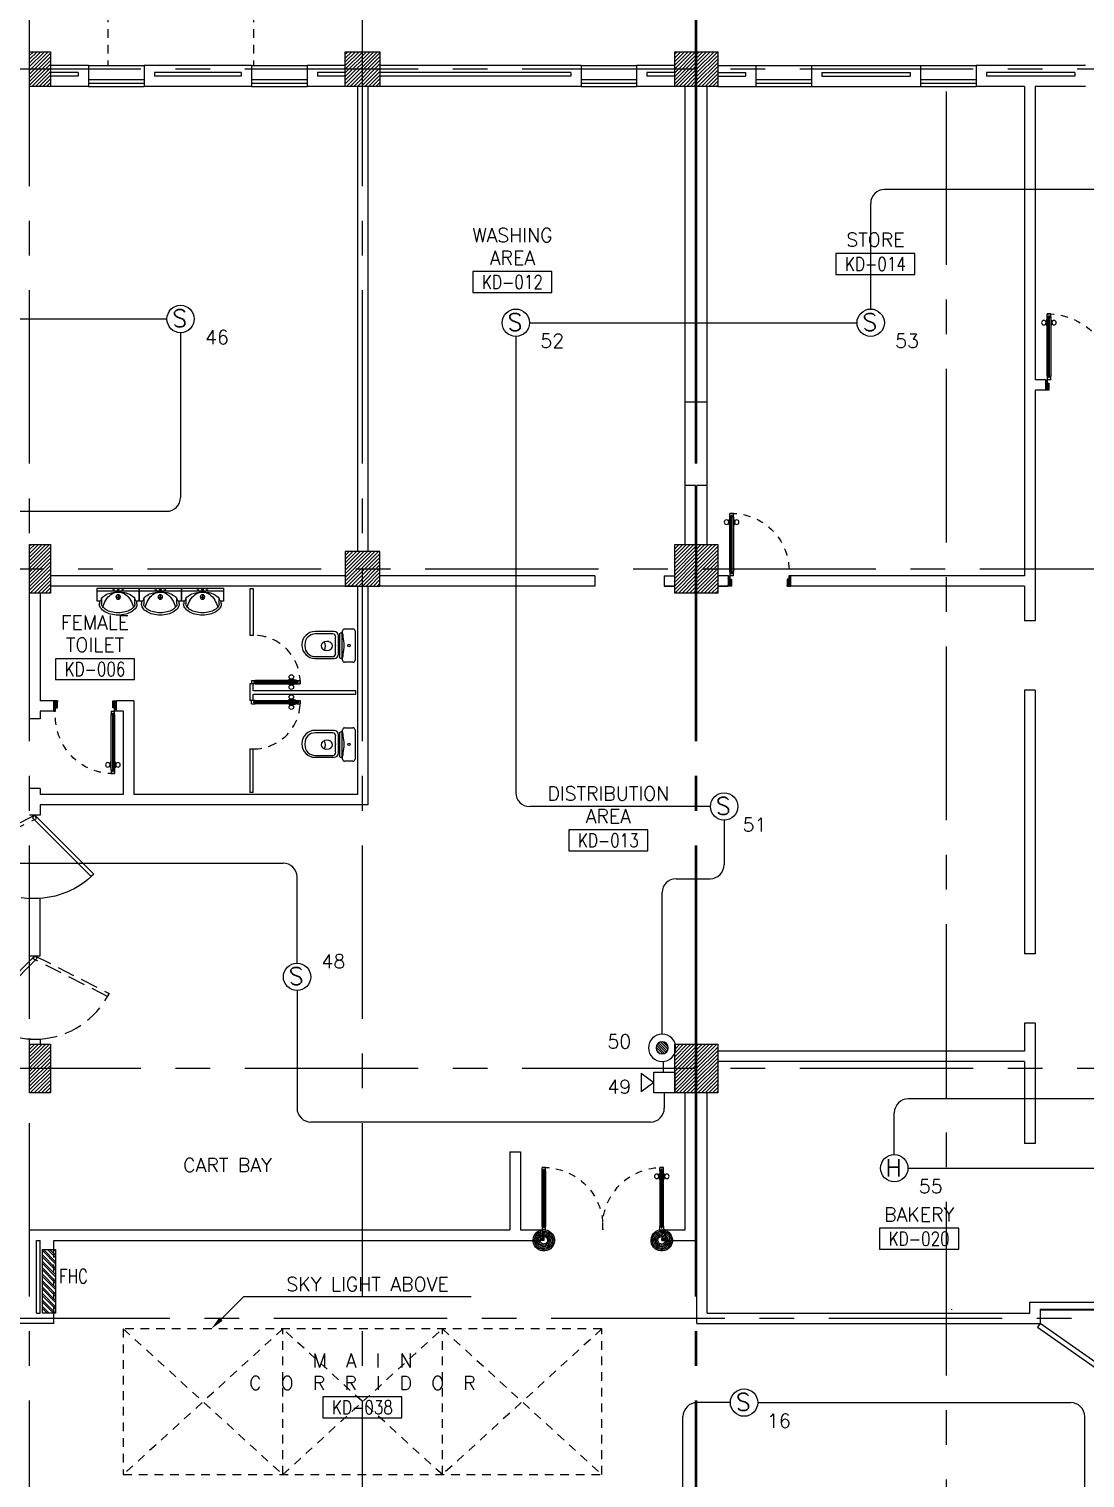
# Model space of a CAD drawing. Extents: x 0 to 93.3, y -13.5 to 76.8.
# Drawn here: x 38.99 to 54.21, y 43.92 to 64.8 of the extents above; entities that cross this region are included whole.
import ezdxf
from ezdxf.enums import TextEntityAlignment as Align

# ---------------------------------------------------------------- set-up
doc = ezdxf.new("R2010")
doc.units = 0
doc.header["$MEASUREMENT"] = 0
doc.header["$PDMODE"] = 3
doc.header["$PDSIZE"] = 0.1
for name, pattern in [('CENTERX2', [4, 2.5, -0.5, 0.5, -0.5]), ('HIDDEN', [0.375, 0.25, -0.125]), ('HIDDEN2', [0.1875, 0.125, -0.0625])]:
    doc.linetypes.add(name, pattern=pattern)
doc.layers.get('0').update_dxf_attribs({"color": 11, "linetype": 'CONTINUOUS'})
doc.layers.get('DEFPOINTS').update_dxf_attribs({"color": 11, "linetype": 'CONTINUOUS'})
for name, color, linetype in [('AX-DIM', 11, 'CONTINUOUS'), ('AXES', 11, 'CENTERX2'), ('COL', 11, 'CONTINUOUS'), ('DOOR', 11, 'CONTINUOUS'), ('DOOR-DIM', 11, 'CONTINUOUS'), ('E-FIRE', 4, 'CONTINUOUS'), ('E-WIRE', 4, 'CONTINUOUS'), ('FHC', 11, 'CONTINUOUS'), ('HAT', 11, 'CONTINUOUS'), ('HIDDEN', 11, 'HIDDEN2'), ('INSUL', 11, 'CONTINUOUS'), ('PART', 11, 'CONTINUOUS'), ('RM-BOX', 11, 'CONTINUOUS'), ('RM-IND', 11, 'CONTINUOUS'), ('RM-NAME', 11, 'CONTINUOUS'), ('RM-NO', 11, 'CONTINUOUS'), ('SUNI-FUR', 11, 'CONTINUOUS'), ('WALL', 11, 'CONTINUOUS'), ('WIN', 11, 'CONTINUOUS')]:
    doc.layers.add(name, color=color, linetype=linetype)
doc.styles.add('ROMANS', font='ROMANS.shx', dxfattribs={"width": 0.6})
doc.dimstyles.new('STANDARD in', dxfattribs={"dimtxt": 0.2, "dimasz": 0.1, "dimexe": 0.07, "dimexo": 0.05, "dimgap": 0.1, "dimtad": 1, "dimdec": 0, "dimlfac": 1000, "dimzin": 0, "dimdsep": 46, "dimtxsty": 'ROMANS', "dimblk": 'ARCHTICK', "dimcen": 0.05, "dimdle": 0.05, "dimclrd": 7, "dimclre": 7, "dimclrt": 2, "dimadec": 0, "dimazin": 0, "dimtfac": 1, "dimtdec": 0, "dimtmove": 2, "dimatfit": 3, "dimldrblk": 'ARCHTICK', "dimfxl": 0, "dimtolj": 1, "dimtzin": 0, "dimarcsym": 0})

# ---------------------------------------------------------------- blocks, each defined once
blk = doc.blocks.new('RM1')
at = {"layer": 'RM-BOX'}
blk.add_lwpolyline([(570, -200), (-570, -200), (-570, -500), (570, -500)], close=True, dxfattribs=at)
at = {"layer": 'RM-NAME', "style": 'ROMANS'}
for tag, p in [('ROOMNAME1', (0, 324)), ('ROOMNAME2', (0, 0))]:
    blk.add_attdef(tag, text='', height=200, dxfattribs=at).set_placement(p, align=Align.MIDDLE)
at = {"layer": 'RM-NO', "style": 'ROMANS', "width": 0.8}
blk.add_attdef('ROOMNO', text='', height=200, dxfattribs=at).set_placement((0, -350), align=Align.MIDDLE)
blk = doc.blocks.new('A$C272A55A0')
at = {"layer": 'DOOR', "color": 0, "linetype": 'ByBlock'}
for p, q in [((0, 900), (0, 1050)), ((50, 1050), (0, 1050)), ((50, 950), (50, 1050)), ((1750, 950), (1750, 1050)), ((1750, 1050), (1800, 1050)), ((1800, 1050), (1800, 900)), ((0, 900), (25, 900)), ((25, 950), (50, 950)), ((25, 900), (25, 950)), ((75, 900), (25, 900)), ((25, 850), (25, 900)), ((42, 850), (25, 850)), ((58, 870), (42, 870)), ((42, 870), (42, 850)), ((58, 850), (58, 870)), ((75, 850), (58, 850)), ((75, 900), (75, 850)), ((1725, 900), (1775, 900)), ((1725, 900), (1725, 850)), ((1725, 850), (1742, 850)), ((1742, 870), (1758, 870)), ((1742, 850), (1742, 870)), ((1775, 950), (1750, 950)), ((1758, 870), (1758, 850)), ((1758, 850), (1775, 850)), ((1775, 900), (1775, 950)), ((1800, 900), (1775, 900)), ((1775, 850), (1775, 900)), ((25, 50), (42, 50)), ((25, 50), (25, 0)), ((25, 0), (75, 0)), ((75, 0), (25, 0)), ((42, 50), (42, 30)), ((42, 30), (58, 30)), ((58, 50), (75, 50)), ((58, 50), (58, 30)), ((75, 50), (75, 0)), ((1718, 160), (1709, 160)), ((1709, 95), (1709, 160)), ((1718, 95), (1709, 95)), ((1725, 173), (1718, 173)), ((1718, 173), (1718, 83)), ((1718, 95), (1718, 160)), ((1725, 83), (1718, 83)), ((1742, 50), (1725, 50)), ((1725, 50), (1725, 0)), ((1775, 0), (1725, 0)), ((1725, 0), (1775, 0)), ((1742, 50), (1742, 30)), ((1758, 30), (1742, 30)), ((1775, 50), (1758, 50)), ((1758, 50), (1758, 30)), ((1775, 173), (1782, 173)), ((1775, 83), (1782, 83)), ((1775, 50), (1775, 0)), ((1782, 173), (1782, 83)), ((1782, 160), (1791, 160)), ((1782, 95), (1782, 160)), ((1782, 95), (1791, 95)), ((1791, 95), (1791, 160))]:
    blk.add_line(p, q, dxfattribs=at)
at = {"layer": 'DOOR', "color": 9, "linetype": 'ByBlock'}
for p, q in [((50, 1050), (0, 1010)), ((50, 1050), (0, 937)), ((50, 1050), (37, 950)), ((1750, 1050), (1800, 1010)), ((1750, 1050), (1800, 937)), ((1750, 1050), (1763, 950))]:
    blk.add_line(p, q, dxfattribs=at)
at = {"layer": 'DOOR', "linetype": 'ByBlock'}
for p, q in [((25, 850), (25, 50)), ((42, 850), (42, 50)), ((58, 850), (58, 50)), ((75, 50), (75, 850)), ((1725, 50), (1725, 850)), ((1742, 850), (1742, 50)), ((1758, 850), (1758, 50)), ((1775, 850), (1775, 50))]:
    blk.add_line(p, q, dxfattribs=at)
at = {"layer": 'DOOR', "color": 0, "linetype": 'ByBlock'}
for centre in [(1676, 128), (1824, 128)]:
    blk.add_circle(centre, 32.4, dxfattribs=at)
at = {"layer": 'DOOR', "color": 9, "linetype": 'ByBlock'}
for centre, radius, start, end in [((50, 1050), 34.4, 180, 270), ((50, 1050), 14.4, 180, 270), ((1750, 1050), 14.4, 270, 0), ((1750, 1050), 34.4, 270, 0), ((50, 1050), 54.4, 203.2074, 270), ((50, 1050), 74.4, 227.7764, 270), ((50, 1050), 94.4, 238.0182, 270), ((50, 1050), 114, 244.0838, 257.3774), ((50, 1050), 134, 248.1598, 259.28), ((50, 1050), 154, 251.1053, 256.2858), ((1750, 1050), 54.4, 270, 336.7926), ((1750, 1050), 74.4, 270, 312.2236), ((1750, 1050), 94.4, 270, 301.9818), ((1750, 1050), 114, 282.6226, 295.9162), ((1750, 1050), 134, 280.72, 291.8402), ((1750, 1050), 154, 283.7142, 288.8947)]:
    blk.add_arc(centre, radius, start, end, dxfattribs=at)
at = {"layer": 'DOOR', "linetype": 'HIDDEN', "ltscale": 0.5}
for centre, start, end in [((50, 851), 268.3174, 3.2965), ((1750, 851), 176.7035, 271.6826)]:
    blk.add_arc(centre, 851, start, end, dxfattribs=at)
at = {"layer": 'WALL', "linetype": 'ByBlock'}
blk.add_line((1800, 900), (1800, 1050), dxfattribs=at)
blk = doc.blocks.new('COL50')
at = {"layer": 'COL'}
blk.add_lwpolyline([(-250, 250), (-250, -250), (250, -250), (250, 250)], close=True, dxfattribs=at)
blk = doc.blocks.new('*X111')
at = {"color": 0}
for p, q in [((215909, 69537), (216372, 70001)), ((215909, 69590), (216319, 70001)), ((215909, 69644), (216266, 70001)), ((215909, 69697), (216213, 70001)), ((215909, 69750), (216160, 70001)), ((215909, 69803), (216107, 70001)), ((215909, 69856), (216054, 70001)), ((215909, 69909), (216001, 70001)), ((215909, 69962), (215948, 70001)), ((215925, 69501), (216409, 69984)), ((215978, 69501), (216409, 69931)), ((216031, 69501), (216409, 69878)), ((216084, 69501), (216409, 69825)), ((216137, 69501), (216409, 69772)), ((216190, 69501), (216409, 69719)), ((216243, 69501), (216409, 69666)), ((216296, 69501), (216409, 69613)), ((216349, 69501), (216409, 69560)), ((216402, 69501), (216409, 69507))]:
    blk.add_line(p, q, dxfattribs=at)
blk = doc.blocks.new('_ARCHTICK')
at = {"color": 0, "linetype": 'ByBlock', "const_width": 0.15}
blk.add_lwpolyline([(-0.5, -0.5), (0.5, 0.5)], dxfattribs=at)
blk = doc.blocks.new('*D137')
at = {"layer": 'AX-DIM', "color": 7, "lineweight": -2}
for p, q in [((6.53, 75.605), (81.32, 75.605)), ((6.58, 73.123), (6.58, 75.675)), ((81.27, 63.477), (81.27, 75.675))]:
    blk.add_line(p, q, dxfattribs=at)
at = {"layer": 'DEFPOINTS', "color": 0}
for p in [(81.27, 75.605), (6.58, 73.073), (81.27, 63.427)]:
    blk.add_point(p, dxfattribs=at)
at = {"layer": 'AX-DIM', "color": 7, "lineweight": -2, "xscale": 0.1, "yscale": 0.1, "zscale": 0.1, "rotation": 180}
blk.add_blockref('_ARCHTICK', (6.58, 75.605), dxfattribs=at)
at = {"layer": 'AX-DIM', "color": 7, "lineweight": -2, "xscale": 0.1, "yscale": 0.1, "zscale": 0.1}
blk.add_blockref('_ARCHTICK', (81.27, 75.605), dxfattribs=at)
at = {"layer": 'AX-DIM', "color": 2, "insert": (43.925, 75.805), "char_height": 0.2, "attachment_point": 5, "style": 'ROMANS'}
blk.add_mtext('\\A1;74690', dxfattribs=at)
blk = doc.blocks.new('C11')
at = {"layer": 'HAT'}
h = blk.add_hatch(dxfattribs=at)
h.set_pattern_fill('ANSI31', color=256, scale=300, style=0)
h.set_pattern_definition([(45, (-383765.23, -62181), (-26.5165043, 26.5165043), [])])
h.paths.add_polyline_path([(-20, 350), (-20, 700), (-320, 700), (-320, 350)])
h.paths.add_polyline_path([(-320, 0), (-20, 0), (-20, 350), (-320, 350)])
h = blk.add_hatch(dxfattribs=at)
h.set_pattern_fill('ANSI31', color=256, scale=300, style=0)
h.set_pattern_definition([(45, (-383445.23, -62181), (-26.5165043, 26.5165043), [])])
h.paths.add_polyline_path([(300, 350), (300, 700), (0, 700), (0, 350)])
h.paths.add_polyline_path([(0, 0), (300, 0), (300, 350), (0, 350)])
at = {"layer": 'COL'}
for points in [[(-20, 700), (-20, 0), (-320, 0), (-320, 700)], [(300, 700), (300, 0), (0, 0), (0, 700)]]:
    blk.add_lwpolyline(points, close=True, dxfattribs=at)
blk = doc.blocks.new('C-300')
at = {"layer": 'HAT', "linetype": 'ByBlock', "ltscale": 0.3}
h = blk.add_hatch(dxfattribs=at)
h.set_pattern_fill('ANSI31', color=8, scale=300, style=0)
h.set_pattern_definition([(45, (-258496.182, -82361.005), (-26.5165043, 26.5165043), [])])
h.paths.add_polyline_path([(300, 500), (0, 500), (0, 250), (300, 250)])
h.paths.add_polyline_path([(300, 250), (0, 250), (0, 0), (300, 0)])
at = {"layer": 'COL'}
blk.add_lwpolyline([(0, 500), (300, 500), (300, 0), (0, 0)], close=True, dxfattribs=at)
blk = doc.blocks.new('*X129')
at = {"color": 0}
for p, q in [((49339, 55120), (49820, 55601)), ((49339, 55173), (49767, 55601)), ((49339, 55226), (49714, 55601)), ((49339, 55279), (49661, 55601)), ((49339, 55332), (49608, 55601)), ((49339, 55385), (49555, 55601)), ((49339, 55438), (49502, 55601)), ((49339, 55491), (49449, 55601)), ((49339, 55544), (49396, 55601)), ((49339, 55597), (49343, 55601)), ((49373, 55101), (49839, 55567)), ((49426, 55101), (49839, 55514)), ((49480, 55101), (49839, 55461)), ((49533, 55101), (49839, 55408)), ((49586, 55101), (49839, 55355)), ((49639, 55101), (49839, 55302)), ((49692, 55101), (49839, 55249)), ((49745, 55101), (49839, 55196)), ((49798, 55101), (49839, 55143))]:
    blk.add_line(p, q, dxfattribs=at)
blk = doc.blocks.new('DOOR90')
at = {"layer": 'DOOR', "color": 7, "linetype": 'ByBlock'}
for p, q in [((-150, 0), (0, 0)), ((-150, 0), (-150, -25)), ((0, -50), (-114, 0)), ((0, -50), (-40, 0)), ((0, -50), (0, 0)), ((-1000, -25), (-1050, -25)), ((-1050, -75), (-1050, -25)), ((-1050, -25), (-1050, -75)), ((-1000, -75), (-1050, -75)), ((-1000, -42), (-1020, -42)), ((-1020, -42), (-1020, -58)), ((-1000, -58), (-1020, -58)), ((-1000, -25), (-1000, -42)), ((-1000, -58), (-1000, -75)), ((-878, -18), (-968, -18)), ((-968, -25), (-968, -18)), ((-968, -75), (-968, -82)), ((-878, -82), (-968, -82)), ((-955, -9), (-890, -9)), ((-955, -18), (-955, -9)), ((-955, -18), (-890, -18)), ((-955, -82), (-890, -82)), ((-955, -82), (-955, -91)), ((-955, -91), (-890, -91)), ((-890, -18), (-890, -9)), ((-890, -82), (-890, -91)), ((-878, -25), (-878, -18)), ((-878, -75), (-878, -82)), ((-200, -25), (-150, -25)), ((-200, -42), (-200, -25)), ((-180, -42), (-200, -42)), ((-200, -58), (-180, -58)), ((-200, -75), (-200, -58)), ((-150, -75), (-200, -75)), ((-180, -58), (-180, -42)), ((-150, -25), (-100, -25)), ((-150, -75), (-150, -25)), ((-100, -25), (-100, -50)), ((0, -50), (-100, -37)), ((-100, -50), (0, -50)), ((-150, -875), (-100, -875)), ((-150, -900), (-150, -875)), ((-150, -900), (0, -900)), ((0, -900), (-150, -900)), ((0, -850), (-114, -900)), ((-100, -875), (-100, -850)), ((0, -850), (-100, -863)), ((-100, -850), (0, -850)), ((0, -850), (-40, -900)), ((0, -850), (0, -900))]:
    blk.add_line(p, q, dxfattribs=at)
at = {"layer": 'DOOR', "linetype": 'ByBlock'}
for p, q in [((-200, -25), (-1000, -25)), ((-200, -42), (-1000, -42)), ((-200, -58), (-1000, -58)), ((-1000, -75), (-200, -75))]:
    blk.add_line(p, q, dxfattribs=at)
at = {"layer": 'DOOR', "color": 7, "linetype": 'ByBlock'}
for centre in [(-923, 24), (-923, -124)]:
    blk.add_circle(centre, 32.4, dxfattribs=at)
for centre, radius, start, end in [((0, -50), 154, 161.1053, 166.2858), ((0, -50), 94.4, 148.0182, 180), ((0, -50), 134, 158.1598, 169.28), ((0, -50), 114, 154.0838, 167.3774), ((0, -50), 74.4, 137.7764, 180), ((0, -50), 54.4, 113.2074, 180), ((0, -50), 34.4, 90, 180), ((0, -50), 14.4, 90, 180), ((0, -850), 154, 193.7142, 198.8947), ((0, -850), 134, 190.72, 201.8402), ((0, -850), 94.4, 180, 211.9818), ((0, -850), 74.4, 180, 222.2236), ((0, -850), 54.4, 180, 246.7926), ((0, -850), 34.4, 180, 270), ((0, -850), 14.4, 180, 270)]:
    blk.add_arc(centre, radius, start, end, dxfattribs=at)
at = {"layer": 'DOOR', "linetype": 'HIDDEN', "ltscale": 0.5}
blk.add_arc((-222, -50), 828, 178.2701, 275.003, dxfattribs=at)
blk = doc.blocks.new('3')
at = {"layer": 'SUNI-FUR', "linetype": 'Continuous'}
for p, q in [((-0.304, 0), (-0.304, -0.192)), ((0.304, 0), (-0.304, 0)), ((0.304, -0.192), (0.304, 0)), ((0.304, -0.039), (-0.304, -0.039)), ((-0.304, -0.192), (-0.254, -0.192)), ((-0.271, -0.228), (-0.271, -0.192)), ((-0.254, -0.192), (-0.239, -0.15)), ((-0.239, -0.228), (-0.239, -0.15)), ((0.032, -0.13), (-0.032, -0.13)), ((0.016, -0.021), (-0.015, -0.021)), ((0, -0.005), (0, -0.037)), ((0, -0.098), (0, -0.162)), ((0.239, -0.15), (0.254, -0.192)), ((0.239, -0.15), (0.239, -0.228)), ((0.254, -0.192), (0.304, -0.192)), ((0.271, -0.192), (0.271, -0.228))]:
    blk.add_line(p, q, dxfattribs=at)
for centre, radius in [((-0.065, -0.021), 0.0124), ((0, -0.13), 0.0325), ((0, -0.021), 0.0155), ((0.065, -0.021), 0.0124)]:
    blk.add_circle(centre, radius, dxfattribs=at)
for centre, radius, start, end in [((-0.085, -0.267), 0.193, 117.0377, 142.6695), ((0.104, -0.343), 0.328, 144.0392, 163.2739), ((-0.028, -0.365), 0.307, 103.0865, 118.1878), ((0.054, -0.312), 0.27, 118.7422, 143.0578), ((-0.008, -0.528), 0.47, 89.0532, 100.9895), ((-0.012, -0.189), 0.13, 84.8536, 119.4454), ((0, -0.527), 0.469, 78.0637, 90), ((0.003, -0.228), 0.168, 61.4441, 91.1678), ((-0.04, -0.297), 0.25, 35.9608, 60.2764), ((0.034, -0.367), 0.306, 62.9623, 78.0637), ((-0.104, -0.343), 0.328, 16.7261, 35.9608), ((0.085, -0.267), 0.193, 37.3305, 62.9623), ((-0.191, -0.235), 0.0807, 174.5539, 214.673), ((-0.083, -0.16), 0.212, 214.673, 239.0867), ((-0.187, -0.234), 0.0525, 173.0893, 213.2084), ((-0.083, -0.16), 0.18, 214.673, 239.0867), ((0.204, -0.373), 0.433, 163.2739, 167.375), ((-0.035, -0.081), 0.305, 239.0867, 256.0699), ((-0.035, -0.081), 0.272, 239.0867, 256.0699), ((0, 0.062), 0.452, 256.0699, 270), ((0, 0.062), 0.419, 256.0699, 270), ((0, 0.062), 0.419, 270, 283.9301), ((0, 0.062), 0.452, 270, 283.9301), ((0.035, -0.081), 0.272, 283.9301, 300.9133), ((0.035, -0.081), 0.305, 283.9301, 300.9133), ((0.089, -0.171), 0.167, 300.9133, 325.327), ((0.089, -0.171), 0.2, 300.9133, 325.327), ((-0.204, -0.373), 0.433, 12.7359, 16.7261), ((0.171, -0.228), 0.068, 325.327, 0), ((0.171, -0.228), 0.101, 325.327, 0)]:
    blk.add_arc(centre, radius, start, end, dxfattribs=at)
blk = doc.blocks.new('2')
at = {"layer": 'SUNI-FUR', "linetype": 'Continuous'}
for p, q in [((0.016, 0.724), (-0.003, 0.724)), ((0.014, 0.765), (0.004, 0.765)), ((-0.185, 0.576), (-0.185, 0.3)), ((-0.159, 0.57), (-0.159, 0.32)), ((-0.065, 0.438), (-0.07, 0.406)), ((-0.005, 0.487), (-0.029, 0.481)), ((0.019, 0.481), (-0.005, 0.487)), ((0.06, 0.406), (0.055, 0.438)), ((0.168, 0.32), (0.168, 0.57)), ((0.203, 0.3), (0.203, 0.576)), ((-0.176, 0.218), (0.172, 0.218)), ((-0.122, 0.237), (0.009, 0.237)), ((-0.113, 0.279), (0.008, 0.279)), ((-0.07, 0.406), (-0.065, 0.375)), ((-0.029, 0.331), (-0.005, 0.326)), ((-0.005, 0.326), (0.019, 0.331)), ((0.001, 0.279), (0.123, 0.279)), ((0.008, 0.279), (0.001, 0.279)), ((0.009, 0.237), (0.14, 0.237)), ((0.057, 0.377), (0.06, 0.406)), ((-0.241, 0.03), (-0.241, 0.15)), ((-0.211, 0.18), (-0.17, 0.18)), ((0.211, 0), (-0.211, 0)), ((-0.186, 0.199), (-0.186, 0.208)), ((0.172, 0.189), (-0.176, 0.189)), ((0.174, 0.18), (0.211, 0.18)), ((0.174, 0.18), (0.174, 0.18)), ((0.182, 0.208), (0.182, 0.199)), ((0.241, 0.15), (0.241, 0.03))]:
    blk.add_line(p, q, dxfattribs=at)
blk.add_circle((0.002, 0.087), 0.0184, dxfattribs=at)
for centre, radius, start, end in [((0.004, 0.576), 0.189, 90, 180), ((-0.005, 0.57), 0.154, 90, 180), ((0.014, 0.576), 0.189, 0, 90), ((0.014, 0.57), 0.154, 0, 90), ((0.013, 0.412), 0.082, 141.0758, 161.504), ((-0.007, 0.537), 0.112, 239.4234, 302.9162), ((0.002, 0.421), 0.0682, 117.1532, 141.0758), ((-0.012, 0.421), 0.0682, 38.9242, 62.8468), ((-0.023, 0.412), 0.082, 18.496, 38.9242), ((-0.176, 0.208), 0.01, 90, 180), ((-0.122, 0.3), 0.063, 180, 270), ((-0.116, 0.322), 0.0432, 183.5129, 273.5129), ((0.013, 0.401), 0.082, 198.496, 218.9242), ((0.002, 0.392), 0.0682, 218.9242, 242.8468), ((-0.012, 0.392), 0.0682, 297.1532, 321.0758), ((-0.029, 0.406), 0.0901, 321.0758, 341.504), ((0.125, 0.322), 0.0432, 266.4871, 356.4871), ((0.14, 0.3), 0.063, 270, 0), ((0.172, 0.208), 0.01, 0, 90), ((-0.211, 0.15), 0.03, 90, 180), ((-0.211, 0.03), 0.03, 180, 270), ((-0.176, 0.199), 0.01, 180, 270), ((-0.201, -0.252), 0.433, 79.7535, 85.8109), ((0.075, 1.126), 0.973, 258.1938, 265.7347), ((-0.07, 1.126), 0.973, 274.2653, 281.8062), ((0.206, -0.252), 0.433, 94.1891, 100.2465), ((0.172, 0.199), 0.01, 270, 0), ((0.211, 0.15), 0.03, 0, 90), ((0.211, 0.03), 0.03, 270, 0)]:
    blk.add_arc(centre, radius, start, end, dxfattribs=at)
blk = doc.blocks.new('DOOR1000')
at = {"layer": 'DOOR', "color": 7, "linetype": 'ByBlock'}
for p, q in [((-150, 0), (0, 0)), ((-150, 0), (-150, -25)), ((0, -50), (-114, 0)), ((0, -50), (-40, 0)), ((0, -50), (0, 0)), ((-1100, -25), (-1100, -75)), ((-1100, -75), (-1100, -25)), ((-1050, -25), (-1100, -25)), ((-1050, -75), (-1100, -75)), ((-1070, -42), (-1070, -58)), ((-1050, -42), (-1070, -42)), ((-1050, -58), (-1070, -58)), ((-1050, -25), (-1050, -42)), ((-1050, -58), (-1050, -75)), ((-1018, -25), (-1018, -18)), ((-928, -18), (-1018, -18)), ((-1018, -75), (-1018, -82)), ((-928, -82), (-1018, -82)), ((-1005, -18), (-1005, -9)), ((-1005, -9), (-940, -9)), ((-1005, -18), (-940, -18)), ((-1005, -82), (-1005, -91)), ((-1005, -82), (-940, -82)), ((-1005, -91), (-940, -91)), ((-940, -18), (-940, -9)), ((-940, -82), (-940, -91)), ((-928, -25), (-928, -18)), ((-928, -75), (-928, -82)), ((-200, -25), (-150, -25)), ((-200, -42), (-200, -25)), ((-180, -42), (-200, -42)), ((-200, -58), (-180, -58)), ((-200, -75), (-200, -58)), ((-150, -75), (-200, -75)), ((-180, -58), (-180, -42)), ((-150, -25), (-100, -25)), ((-150, -75), (-150, -25)), ((-100, -25), (-100, -50)), ((0, -50), (-100, -37)), ((-100, -50), (0, -50)), ((-150, -975), (-100, -975)), ((-150, -1000), (-150, -975)), ((-150, -1000), (0, -1000)), ((0, -1000), (-150, -1000)), ((0, -950), (-114, -1000)), ((-100, -975), (-100, -950)), ((0, -950), (-100, -963)), ((-100, -950), (0, -950)), ((0, -950), (-40, -1000)), ((0, -950), (0, -1000))]:
    blk.add_line(p, q, dxfattribs=at)
at = {"layer": 'DOOR', "linetype": 'ByBlock'}
for p, q in [((-200, -25), (-1050, -25)), ((-200, -42), (-1050, -42)), ((-200, -58), (-1050, -58)), ((-1050, -75), (-200, -75))]:
    blk.add_line(p, q, dxfattribs=at)
at = {"layer": 'DOOR', "color": 7, "linetype": 'ByBlock'}
for centre in [(-973, 24), (-973, -124)]:
    blk.add_circle(centre, 32.4, dxfattribs=at)
for centre, radius, start, end in [((0, -50), 154, 161.1053, 166.2858), ((0, -50), 94.4, 148.0182, 180), ((0, -50), 134, 158.1598, 169.28), ((0, -50), 114, 154.0838, 167.3774), ((0, -50), 74.4, 137.7764, 180), ((0, -50), 54.4, 113.2074, 180), ((0, -50), 34.4, 90, 180), ((0, -50), 14.4, 90, 180), ((0, -950), 154, 193.7142, 198.8947), ((0, -950), 134, 190.72, 201.8402), ((0, -950), 94.4, 180, 211.9818), ((0, -950), 74.4, 180, 222.2236), ((0, -950), 54.4, 180, 246.7926), ((0, -950), 34.4, 180, 270), ((0, -950), 14.4, 180, 270)]:
    blk.add_arc(centre, radius, start, end, dxfattribs=at)
at = {"layer": 'DOOR', "linetype": 'HIDDEN', "ltscale": 0.5}
blk.add_arc((-150, -25), 950, 180, 270, dxfattribs=at)
blk = doc.blocks.new('S')
at = {"layer": 'E-FIRE'}
blk.add_circle((0, 0), 197, dxfattribs=at)
at = {"layer": 'E-FIRE', "color": 3, "style": 'ROMANS'}
blk.add_text('S', height=250, dxfattribs=at).set_placement((-119, -115))
blk = doc.blocks.new('H')
at = {"layer": 'E-FIRE'}
blk.add_circle((0, 0), 197, dxfattribs=at)
at = {"layer": 'E-FIRE', "color": 3, "style": 'ROMANS'}
blk.add_text('H', height=250, dxfattribs=at).set_placement((-127, -118))
blk = doc.blocks.new('MCP')
at = {"color": 1}
for p, q in [((-88, -9), (9, 88)), ((-82, 33), (-33, 82)), ((-80, -36), (36, 80)), ((-66, -58), (58, 66)), ((-47, -74), (74, 47)), ((-23, -85), (85, 23)), ((10, -88), (88, -10))]:
    blk.add_line(p, q, dxfattribs=at)
at = {"layer": 'E-FIRE'}
blk.add_circle((0, 0), 197, dxfattribs=at)
at = {"layer": 'E-FIRE', "color": 4}
blk.add_circle((0, 0), 88.1, dxfattribs=at)
blk = doc.blocks.new('ES')
at = {"layer": 'E-FIRE'}
blk.add_line((-135, 485), (134, 485), dxfattribs=at)
for points in [[(-135, 485), (0, 300)], [(0, 300), (0, 300), (134, 485)]]:
    blk.add_lwpolyline(points, dxfattribs=at)
blk.add_lwpolyline([(-150, 0), (150, 0), (150, 300), (-150, 300)], close=True, dxfattribs=at)

msp = doc.modelspace()

# ---------------------------------------------------------------- hatches: boundary and pattern name
at = {"layer": 'FHC', "linetype": 'ByBlock', "ltscale": 0.3}
h = msp.add_hatch(dxfattribs=at)
h.set_pattern_fill('ANSI32', color=11, scale=175, angle=90, style=0)
h.set_pattern_definition([(135, (70.42555, -185.901366), (-0.046403882, -0.046403882), []), (135, (70.42555, -185.87043), (-0.046403882, -0.046403882), [])])
h.paths.add_polyline_path([(39.3745, 47.2148), (39.1845, 47.2148), (39.1845, 46.2948), (39.3745, 46.2948)])
h.paths.add_polyline_path([(39.7957, 46.0822), (39.3748, 46.0822), (39.3748, 46.3447), (39.7957, 46.3447)], flags=9)
at = {"layer": 'HAT'}
h = msp.add_hatch(dxfattribs=at)
h.set_pattern_fill('ANSI31', color=256, scale=0.3, style=0)
h.set_pattern_definition([(45, (-344.445687, -5.511), (-0.0265165043, 0.0265165043), [])])
h.paths.add_polyline_path([(39.2995, 57.02), (39.2995, 57.37), (38.9995, 57.37), (38.9995, 57.02)])
h.paths.add_polyline_path([(38.9995, 56.67), (39.2995, 56.67), (39.2995, 57.02), (38.9995, 57.02)])
h = msp.add_hatch(dxfattribs=at)
h.set_pattern_fill('ANSI31', color=256, scale=0.3, style=0)
h.set_pattern_definition([(45, (-344.445687, -12.711), (-0.0265165043, 0.0265165043), [])])
h.paths.add_polyline_path([(39.2995, 49.82), (39.2995, 50.17), (38.9995, 50.17), (38.9995, 49.82)])
h.paths.add_polyline_path([(38.9995, 49.47), (39.2995, 49.47), (39.2995, 49.82), (38.9995, 49.82)])

# ---------------------------------------------------------------- linework, layer by layer
at = {"layer": 'AXES'}
for p, q in [((43.7995, -1.4643), (43.7995, 76.0748)), ((38.9995, -1.4643), (38.9995, 75.7248)), ((48.5995, -1.4643), (48.5995, 75.7248)), ((48.6195, -1.4643), (48.6195, 75.7248)), ((92.6023, 64.22), (22.7795, 64.22)), ((52.2195, 5.4), (52.2195, 64.22)), ((0.7, 57.02), (92.5981, 57.02)), ((92.6023, 49.82), (22.7795, 49.82)), ((81.0195, 46.22), (22.7795, 46.22))]:
    msp.add_line(p, q, dxfattribs=at)
at = {"layer": 'COL'}
for points in [[(39.2995, 57.37), (39.2995, 56.67), (38.9995, 56.67), (38.9995, 57.37)], [(39.2995, 50.17), (39.2995, 49.47), (38.9995, 49.47), (38.9995, 50.17)]]:
    msp.add_lwpolyline(points, close=True, dxfattribs=at)
at = {"layer": 'DOOR', "linetype": 'ByBlock'}
for p, q in [((42.1991, 55.4139), (42.2491, 55.4139)), ((42.1991, 55.4139), (42.1991, 55.3639)), ((42.2491, 55.3639), (42.1991, 55.3639)), ((42.2491, 55.3969), (42.2291, 55.3969)), ((42.2291, 55.3969), (42.2291, 55.3809)), ((42.2291, 55.3809), (42.2491, 55.3809)), ((42.8491, 55.4139), (42.2491, 55.4139)), ((42.2491, 55.4139), (42.2491, 55.3969)), ((42.2491, 55.3969), (42.8491, 55.3969)), ((42.2491, 55.3809), (42.8491, 55.3809)), ((42.2491, 55.3809), (42.2491, 55.3639)), ((42.2491, 55.3639), (42.8491, 55.3639)), ((42.7393, 55.4211), (42.7393, 55.4301)), ((42.8041, 55.4301), (42.7393, 55.4301)), ((42.8041, 55.4211), (42.7393, 55.4211)), ((42.7393, 55.3567), (42.7393, 55.3477)), ((42.8041, 55.3567), (42.7393, 55.3567)), ((42.8041, 55.3477), (42.7393, 55.3477)), ((42.8041, 55.4211), (42.8041, 55.4301)), ((42.8041, 55.3567), (42.8041, 55.3477)), ((42.8167, 55.4139), (42.8167, 55.4211)), ((42.8267, 55.4211), (42.8167, 55.4211)), ((42.8167, 55.3639), (42.8167, 55.3567)), ((42.8267, 55.3567), (42.8167, 55.3567)), ((42.8267, 55.4139), (42.8267, 55.4211)), ((42.8267, 55.3639), (42.8267, 55.3567)), ((42.8491, 55.3969), (42.8491, 55.4139)), ((42.8491, 55.4139), (42.8991, 55.4139)), ((42.8491, 55.3969), (42.8691, 55.3969)), ((42.8491, 55.3639), (42.8491, 55.3809)), ((42.8491, 55.3809), (42.8691, 55.3809)), ((42.8491, 55.3639), (42.8991, 55.3639)), ((42.8691, 55.3809), (42.8691, 55.3969)), ((42.8991, 55.3639), (42.8991, 55.4139)), ((42.8991, 55.4139), (42.8991, 55.3639)), ((42.2491, 55.1246), (42.1991, 55.1246)), ((42.1991, 55.0746), (42.1991, 55.1246)), ((42.2491, 55.1246), (42.8491, 55.1246)), ((42.2491, 55.1076), (42.2491, 55.1246)), ((42.7393, 55.1318), (42.7393, 55.1408)), ((42.8041, 55.1408), (42.7393, 55.1408)), ((42.8041, 55.1318), (42.7393, 55.1318)), ((42.8041, 55.1318), (42.8041, 55.1408)), ((42.8167, 55.1246), (42.8167, 55.1318)), ((42.8267, 55.1318), (42.8167, 55.1318)), ((42.8267, 55.1246), (42.8267, 55.1318)), ((42.8491, 55.1246), (42.8491, 55.1076)), ((42.8491, 55.1246), (42.8991, 55.1246)), ((42.8991, 55.1246), (42.8991, 55.0746)), ((42.8991, 55.0746), (42.8991, 55.1246)), ((42.1991, 55.0746), (42.2491, 55.0746)), ((42.2291, 55.1076), (42.2491, 55.1076)), ((42.2291, 55.0916), (42.2291, 55.1076)), ((42.2491, 55.0916), (42.2291, 55.0916)), ((42.2491, 55.1076), (42.8491, 55.1076)), ((42.2491, 55.0916), (42.8491, 55.0916)), ((42.2491, 55.0746), (42.2491, 55.0916)), ((42.8491, 55.0746), (42.2491, 55.0746)), ((42.7393, 55.0674), (42.7393, 55.0584)), ((42.8041, 55.0674), (42.7393, 55.0674)), ((42.8041, 55.0584), (42.7393, 55.0584)), ((42.8041, 55.0674), (42.8041, 55.0584)), ((42.8167, 55.0746), (42.8167, 55.0674)), ((42.8267, 55.0674), (42.8167, 55.0674)), ((42.8267, 55.0746), (42.8267, 55.0674)), ((42.8491, 55.1076), (42.8691, 55.1076)), ((42.8491, 55.0916), (42.8491, 55.0746)), ((42.8491, 55.0916), (42.8691, 55.0916)), ((42.8491, 55.0746), (42.8991, 55.0746)), ((42.8691, 55.1076), (42.8691, 55.0916))]:
    msp.add_line(p, q, dxfattribs=at)
at = {"layer": 'DOOR', "color": 11, "linetype": 'HIDDEN'}
for points in [[(38.0034, 52.929), (38.026, 52.8843), (39.0971, 53.4254), (39.0745, 53.47), (38.0034, 52.929, 0.2646419), (38.9995, 52.27, 0.4142117)], [(40.1457, 50.904), (40.1231, 50.8593), (39.052, 51.4004), (39.0745, 51.445), (40.1457, 50.904, -0.2646419), (39.1495, 50.245, -0.4142117)]]:
    msp.add_lwpolyline(points, format="xyb", dxfattribs=at)
at = {"layer": 'DOOR'}
for points in [[(39.9231, 52.6215), (39.8877, 52.5861), (39.0392, 53.4346), (39.0745, 53.47), (39.9231, 52.6215, -0.1989107), (39.0745, 52.27, -0.4142117)], [(38.226, 50.5965), (38.2614, 50.5611), (39.1099, 51.4096), (39.0745, 51.445), (38.226, 50.5965, 0.1989107), (39.0745, 50.245, 0.4142117)]]:
    msp.add_lwpolyline(points, format="xyb", dxfattribs=at)
at = {"layer": 'DOOR', "linetype": 'ByBlock'}
for centre in [(42.7717, 55.4624), (42.7717, 55.3154), (42.7717, 55.1731), (42.7717, 55.026)]:
    msp.add_circle(centre, 0.0324, dxfattribs=at)
at = {"layer": 'DOOR', "linetype": 'HIDDEN', "ltscale": 0.5}
for centre, start, end in [((42.2245, 55.3889), 357.87745, 90.03923), ((42.2245, 55.0996), 269.96077, 2.12255)]:
    msp.add_arc(centre, 0.675, start, end, dxfattribs=at)
at = {"layer": 'E-WIRE'}
for p, q in [((55.0162, 62.4864), (51.3244, 62.4864)), ((51.1244, 60.7635), (51.1244, 62.2864)), ((46.2057, 60.5664), (50.9273, 60.5664)), ((41.1758, 60.4229), (41.1758, 58.0494)), ((46.0086, 60.3693), (46.0086, 53.7949)), ((37.1839, 57.8494), (40.9758, 57.8494)), ((48.814, 53.5949), (46.2086, 53.5949)), ((49.011, 53.3978), (49.011, 52.7555)), ((37.1839, 52.7808), (42.654, 52.7808)), ((42.854, 51.3402), (42.854, 52.5808)), ((48.3183, 52.5555), (48.811, 52.5555)), ((48.1183, 50.3163), (48.1183, 52.3555)), ((42.854, 50.9461), (42.854, 49.2498)), ((48.1495, 49.47), (48.1495, 49.2498)), ((55.0133, 49.3838), (51.6654, 49.3838)), ((51.4654, 48.5814), (51.4654, 49.1838)), ((47.9495, 49.0498), (43.054, 49.0498)), ((51.6624, 48.3844), (58.0221, 48.3844))]:
    msp.add_line(p, q, dxfattribs=at)
at = {"layer": 'E-WIRE', "color": 4}
for p, q in [((36.2754, 60.62), (40.9787, 60.62)), ((48.1327, 49.9226), (48.1327, 49.77)), ((49.1017, 45.0075), (48.6183, 45.0075)), ((49.4958, 45.0075), (54.0103, 45.0075)), ((48.4183, 42.0083), (48.4183, 44.8075)), ((54.2103, 41.6573), (54.2103, 44.8075))]:
    msp.add_line(p, q, dxfattribs=at)
at = {"layer": 'E-WIRE'}
for centre, start, end in [((51.3244, 62.2864), 90, 180), ((40.9758, 58.0494), 270, 0), ((46.2086, 53.7949), 180, 270), ((42.654, 52.5808), 0, 90), ((48.811, 52.7555), 270, 0), ((48.3183, 52.3555), 90, 180), ((51.6654, 49.1838), 90, 180), ((43.054, 49.2498), 180, 270), ((47.9495, 49.2498), 270, 0)]:
    msp.add_arc(centre, 0.2, start, end, dxfattribs=at)
at = {"layer": 'E-WIRE', "color": 4}
for centre, start, end in [((48.6183, 44.8075), 90, 180), ((54.0103, 44.8075), 0, 90)]:
    msp.add_arc(centre, 0.2, start, end, dxfattribs=at)
at = {"layer": 'FHC', "linetype": 'ByBlock', "ltscale": 0.3}
for p, q in [((39.1845, 46.2948), (39.1845, 47.2148)), ((39.1845, 47.2148), (39.3745, 47.2148)), ((39.3745, 47.2148), (39.3745, 46.2948)), ((39.3745, 46.2948), (39.1845, 46.2948))]:
    msp.add_line(p, q, dxfattribs=at)
at = {"layer": 'FHC', "color": 250, "linetype": 'HIDDEN', "ltscale": 0.25}
msp.add_line((39.3495, 46.2978), (39.3495, 47.213), dxfattribs=at)
at = {"layer": 'HIDDEN'}
for p, q in [((40.1245, 69.97), (40.1245, 64.27)), ((42.2245, 69.97), (42.2245, 64.27)), ((47.2495, 46.07), (40.3495, 46.07)), ((40.3495, 46.07), (40.3495, 43.97)), ((42.6495, 46.07), (40.3495, 43.97)), ((40.3495, 46.07), (42.6495, 43.97)), ((44.9495, 43.97), (42.6495, 46.07)), ((42.6495, 43.97), (44.9495, 46.07)), ((42.6495, 43.97), (42.6495, 46.07)), ((42.6495, 43.97), (42.6495, 46.07)), ((47.2495, 46.07), (44.9495, 43.97)), ((44.9495, 46.07), (47.2495, 43.97)), ((44.9495, 43.97), (44.9495, 46.07)), ((44.9495, 43.97), (44.9495, 46.07)), ((47.2495, 43.97), (47.2495, 46.07)), ((40.3495, 43.97), (47.2495, 43.97))]:
    msp.add_line(p, q, dxfattribs=at)
at = {"layer": 'INSUL'}
for p, q in [((39.6995, 64.17), (39.2995, 64.17)), ((39.6995, 64.12), (39.2995, 64.12)), ((39.6995, 64.17), (39.6995, 64.12)), ((40.7995, 64.17), (40.7995, 64.12)), ((42.0495, 64.17), (40.7995, 64.17)), ((42.0495, 64.12), (40.7995, 64.12)), ((42.0495, 64.17), (42.0495, 64.12)), ((43.5495, 64.17), (43.1495, 64.17)), ((43.1495, 64.17), (43.1495, 64.12)), ((43.5495, 64.12), (43.1495, 64.12)), ((46.7995, 64.17), (44.0495, 64.17)), ((46.7995, 64.12), (44.0495, 64.12)), ((46.7995, 64.17), (46.7995, 64.12)), ((48.2995, 64.17), (47.8995, 64.17)), ((47.8995, 64.17), (47.8995, 64.12)), ((48.2995, 64.12), (47.8995, 64.12)), ((48.9195, 64.17), (49.3195, 64.17)), ((48.9195, 64.12), (49.3195, 64.12)), ((49.3195, 64.17), (49.3195, 64.12)), ((50.4195, 64.17), (51.6945, 64.17)), ((50.4195, 64.17), (50.4195, 64.12)), ((50.4195, 64.12), (51.6945, 64.12)), ((51.6945, 64.17), (51.6945, 64.12)), ((54.0695, 64.17), (52.7945, 64.17)), ((52.7945, 64.17), (52.7945, 64.12)), ((54.0695, 64.12), (52.7945, 64.12)), ((54.0695, 64.17), (54.0695, 64.12))]:
    msp.add_line(p, q, dxfattribs=at)
at = {"layer": 'PART'}
for p, q in [((42.1741, 56.734), (42.1741, 56.0639)), ((42.2245, 56.734), (42.1741, 56.734)), ((42.2245, 56.0639), (42.2245, 56.734)), ((42.1741, 56.0639), (42.2245, 56.0639)), ((42.1741, 55.3639), (42.1741, 55.1246)), ((42.2241, 55.3639), (42.1741, 55.3639)), ((42.2241, 55.2639), (42.2241, 55.3639)), ((42.2241, 55.1246), (42.1741, 55.1246)), ((42.2241, 55.1246), (42.2241, 55.2139)), ((43.7015, 55.2639), (42.2245, 55.2639)), ((42.2245, 55.2139), (43.7015, 55.2139)), ((43.7015, 55.2139), (43.7015, 55.2639)), ((42.1741, 54.4246), (42.1741, 53.798)), ((42.1741, 54.4246), (42.2241, 54.4246)), ((42.2241, 53.798), (42.2241, 54.4246)), ((42.2241, 53.798), (42.1741, 53.798))]:
    msp.add_line(p, q, dxfattribs=at)
at = {"layer": 'RM-IND'}
for p, q in [((41.7586, 46.2111), (42.087, 46.5379)), ((42.087, 46.5379), (42.6, 46.5379)), ((42.6, 46.5379), (45.3667, 46.5379))]:
    msp.add_line(p, q, dxfattribs=at)
msp.add_solid([(41.7821, 46.1874), (41.7351, 46.2347), (41.6168, 46.07)], dxfattribs=at)
at = {"layer": 'WALL'}
for p, q in [((39.8495, 64.27), (39.2995, 64.27)), ((39.8495, 64.27), (39.8495, 63.97)), ((40.6495, 64.27), (40.6495, 63.97)), ((42.1995, 64.27), (40.6495, 64.27)), ((42.1995, 64.27), (42.1995, 63.97)), ((43.5495, 64.27), (42.9995, 64.27)), ((42.9995, 64.27), (42.9995, 63.97)), ((46.9495, 64.27), (44.0495, 64.27)), ((46.9495, 64.27), (46.9495, 63.97)), ((48.2995, 64.27), (47.7495, 64.27)), ((47.7495, 64.27), (47.7495, 63.97)), ((48.9195, 64.27), (49.4695, 64.27)), ((49.4695, 64.27), (49.4695, 63.97)), ((50.2695, 64.27), (51.8445, 64.27)), ((50.2695, 64.27), (50.2695, 63.97)), ((51.8445, 64.27), (51.8445, 63.97)), ((54.2195, 64.27), (52.6445, 64.27)), ((52.6445, 64.27), (52.6445, 63.97)), ((39.8495, 63.97), (39.2995, 63.97)), ((42.1995, 63.97), (40.6495, 63.97)), ((43.5495, 63.97), (42.9995, 63.97)), ((43.7245, 63.97), (43.7245, 57.27)), ((43.8745, 63.97), (43.8745, 57.27)), ((46.9495, 63.97), (44.0495, 63.97)), ((48.2995, 63.97), (47.7495, 63.97)), ((48.4495, 59.42), (48.4495, 63.97)), ((48.5995, 59.42), (48.5995, 63.97)), ((48.6195, 60.695), (48.6195, 63.97)), ((48.7695, 59.42), (48.7695, 63.97)), ((48.9195, 63.97), (49.4695, 63.97)), ((50.2695, 63.97), (51.8445, 63.97)), ((53.3445, 63.97), (52.6445, 63.97)), ((53.3445, 63.97), (53.3445, 56.92)), ((53.4945, 63.97), (53.4945, 59.745)), ((54.2195, 63.97), (53.4945, 63.97)), ((48.6195, 59.42), (48.6195, 60.695)), ((53.6445, 59.745), (53.4945, 59.745)), ((53.6445, 59.745), (53.4945, 59.745)), ((53.6445, 59.745), (53.6445, 59.595)), ((53.6445, 59.595), (53.4945, 59.595)), ((53.4945, 59.595), (53.4945, 56.27)), ((48.5995, 59.42), (48.4495, 59.42)), ((48.7695, 59.42), (48.6195, 59.42)), ((48.4495, 57.37), (48.4495, 58.22)), ((48.5995, 58.22), (48.4495, 58.22)), ((48.5995, 57.27), (48.5995, 58.22)), ((48.6195, 57.27), (48.6195, 58.22)), ((48.7695, 58.22), (48.6195, 58.22)), ((48.7695, 57.37), (48.7695, 58.22)), ((48.6195, 57.37), (48.5995, 57.37)), ((43.5495, 56.92), (39.2995, 56.92)), ((47.1495, 56.92), (44.0495, 56.92)), ((47.1495, 56.92), (47.1495, 56.77)), ((48.1495, 56.92), (48.1495, 56.77)), ((48.1495, 56.92), (48.2995, 56.92)), ((48.1495, 56.92), (48.2995, 56.92)), ((49.0695, 56.92), (48.9195, 56.92)), ((49.0695, 56.92), (48.9195, 56.92)), ((49.0695, 56.92), (49.0695, 56.77)), ((53.3445, 56.92), (49.9696, 56.92)), ((49.9696, 56.92), (49.9696, 56.77)), ((39.1495, 56.67), (39.1495, 55.12)), ((43.7245, 56.77), (39.2995, 56.77)), ((43.7245, 56.77), (43.7245, 53.77)), ((43.8745, 56.77), (43.8745, 53.62)), ((47.1495, 56.77), (44.0495, 56.77)), ((48.1495, 56.77), (48.2995, 56.77)), ((48.1495, 56.77), (48.2995, 56.77)), ((48.2995, 56.77), (48.1495, 56.77)), ((48.5995, 55.82), (48.5995, 56.77)), ((48.6195, 55.82), (48.6195, 56.77)), ((49.0695, 56.77), (48.9195, 56.77)), ((49.0695, 56.77), (48.9195, 56.77)), ((48.9195, 56.77), (49.0695, 56.77)), ((53.3445, 56.77), (49.9696, 56.77)), ((53.3445, 56.77), (53.3445, 56.27)), ((53.4945, 56.27), (53.3445, 56.27)), ((39.3495, 55.12), (39.1495, 55.12)), ((39.3495, 54.97), (39.3495, 55.12)), ((40.4995, 55.12), (40.2495, 55.12)), ((40.2495, 54.97), (40.2495, 55.12)), ((40.4995, 55.12), (40.4995, 53.77)), ((53.4945, 55.27), (53.3445, 55.27)), ((53.3445, 55.27), (53.3445, 51.4733)), ((53.4945, 55.27), (53.4945, 51.4733)), ((39.1495, 54.97), (39.1495, 54.8574)), ((39.3495, 54.97), (39.1495, 54.97)), ((40.3495, 54.97), (40.2495, 54.97)), ((40.3495, 54.97), (40.3495, 53.77)), ((39.1495, 54.8574), (38.9995, 54.8574)), ((39.1495, 53.8574), (38.9995, 53.8574)), ((39.1495, 53.8574), (39.1495, 53.77)), ((40.3495, 53.77), (39.1495, 53.77)), ((43.7245, 53.77), (40.4995, 53.77)), ((39.1495, 53.47), (38.9995, 53.47)), ((43.8745, 53.62), (39.1495, 53.62)), ((39.1495, 53.62), (39.1495, 53.47)), ((38.9995, 51.445), (38.9995, 52.27)), ((39.1495, 52.27), (38.9995, 52.27)), ((39.1495, 51.445), (39.1495, 52.27)), ((38.9995, 51.445), (39.1495, 51.445)), ((53.4945, 51.4733), (53.3445, 51.4733)), ((48.5995, 50.07), (48.5995, 50.67)), ((48.6195, 50.07), (48.6195, 50.67)), ((53.4945, 50.4733), (53.3445, 50.4733)), ((53.3445, 50.4733), (53.3445, 50.07)), ((53.4945, 50.4733), (53.4945, 48.7383)), ((38.9995, 50.245), (39.1495, 50.245)), ((38.9995, 50.17), (38.9995, 50.245)), ((39.1495, 50.245), (39.1495, 50.17)), ((53.3445, 50.07), (48.9195, 50.07)), ((53.3445, 49.92), (48.9195, 49.92)), ((53.3445, 49.92), (53.3445, 48.7383)), ((48.5995, 47.345), (48.5995, 49.57)), ((48.6195, 46.145), (48.6195, 49.57)), ((48.4495, 47.495), (48.4495, 49.47)), ((48.7695, 46.295), (48.7695, 49.47)), ((53.4945, 48.7383), (53.3445, 48.7383)), ((45.9245, 48.62), (45.9245, 47.495)), ((45.9245, 48.62), (46.0745, 48.62)), ((46.0745, 48.62), (46.0745, 47.495)), ((48.4495, 47.495), (48.4495, 48.2144)), ((38.9995, 47.495), (45.9245, 47.495)), ((46.0745, 47.495), (46.362, 47.495)), ((46.362, 47.495), (46.362, 47.345)), ((48.162, 47.495), (48.4495, 47.495)), ((48.162, 47.495), (48.162, 47.345)), ((39.0995, 47.345), (39.1495, 47.345)), ((39.0995, 46.295), (39.0995, 47.345)), ((39.1495, 46.295), (39.1495, 47.345)), ((39.3495, 47.345), (46.362, 47.345)), ((39.3495, 47.2148), (39.3495, 47.345)), ((48.162, 47.345), (48.5995, 47.345)), ((52.2945, 46.345), (52.2945, 46.355)), ((53.4195, 46.455), (55.5695, 46.455)), ((53.4195, 46.455), (55.5695, 46.455)), ((53.4195, 46.295), (53.4195, 46.455)), ((53.5695, 46.355), (55.5695, 46.355)), ((53.5695, 46.355), (55.5695, 46.355)), ((53.5695, 46.355), (53.5695, 46.145)), ((39.3495, 46.145), (34.2045, 46.145)), ((39.0995, 46.295), (39.1495, 46.295)), ((39.3495, 46.145), (39.3495, 46.2948)), ((48.6195, 46.145), (53.5695, 46.145)), ((48.7695, 46.295), (53.4195, 46.295)), ((53.5695, 46.345), (55.5695, 46.345))]:
    msp.add_line(p, q, dxfattribs=at)
msp.add_lwpolyline([(53.5658, 46.145), (53.5295, 46.093), (54.3807, 45.4998), (54.417, 45.5518)], close=True, dxfattribs=at)
at = {"layer": 'WIN'}
for p, q in [((39.8495, 64.27), (40.6495, 64.27)), ((42.1995, 64.27), (42.9995, 64.27)), ((46.9495, 64.27), (47.7495, 64.27)), ((49.4695, 64.27), (50.2695, 64.27)), ((51.8445, 64.27), (52.6445, 64.27)), ((39.8495, 64.07), (40.6495, 64.07)), ((39.8495, 64.02), (40.6495, 64.02)), ((39.8495, 63.97), (40.6495, 63.97)), ((42.1995, 64.07), (42.9995, 64.07)), ((42.1995, 64.02), (42.9995, 64.02)), ((42.1995, 63.97), (42.9995, 63.97)), ((46.9495, 64.07), (47.7495, 64.07)), ((46.9495, 64.02), (47.7495, 64.02)), ((46.9495, 63.97), (47.7495, 63.97)), ((49.4695, 64.07), (50.2695, 64.07)), ((49.4695, 64.02), (50.2695, 64.02)), ((49.4695, 63.97), (50.2695, 63.97)), ((51.8445, 64.07), (52.6445, 64.07)), ((51.8445, 64.02), (52.6445, 64.02)), ((51.8445, 63.97), (52.6445, 63.97))]:
    msp.add_line(p, q, dxfattribs=at)
at = {"layer": 'WIN', "color": 97}
for p, q in [((48.4495, 58.22), (48.4495, 59.42)), ((48.7695, 58.22), (48.7695, 59.42))]:
    msp.add_line(p, q, dxfattribs=at)

# ---------------------------------------------------------------- block references
at = {"layer": 'COL', "linetype": 'ByBlock', "xscale": 0.001000000047497451, "yscale": 0.0009999999892897904, "zscale": 0.001}
for p in [(38.9995, 63.97), (48.2995, 63.97), (48.6195, 63.97)]:
    msp.add_blockref('C-300', p, dxfattribs=at)
at = {"layer": 'COL', "yscale": 0.0009999999892897904, "zscale": 0.001}
for p, xscale in [((43.7995, 64.22), -0.001000000047497451), ((43.7995, 57.02), 0.001000000047497451)]:
    msp.add_blockref('COL50', p, dxfattribs=dict(at, xscale=xscale))
at = {"layer": 'DOOR', "xscale": -0.0009999999892897904, "yscale": 0.0009999999892897904, "zscale": 0.001, "rotation": 90}
msp.add_blockref('DOOR1000', (53.6445, 59.595), dxfattribs=at)
at = {"layer": 'DOOR', "color": 0, "xscale": -0.001000000047497451, "yscale": 0.0009999999892897904, "zscale": 0.001, "rotation": 180}
msp.add_blockref('A$C272A55A0', (46.362, 48.3954), dxfattribs=at)
at = {"layer": 'DOOR-DIM', "xscale": -0.0009999999892897904, "yscale": 0.0009999999892897904, "zscale": 0.001}
for p, rotation in [((49.0696, 56.77), 90), ((40.2495, 55.12), 270)]:
    msp.add_blockref('DOOR90', p, dxfattribs=dict(at, rotation=rotation))
at = {"layer": 'E-FIRE', "color": 4, "xscale": 0.0009999999892897904, "yscale": 0.0009999999892897904, "zscale": 0.001}
for name, p in [('S', (41.1758, 60.62)), ('S', (46.0086, 60.5664)), ('S', (51.1244, 60.5664)), ('S', (49.011, 53.5949)), ('S', (42.854, 51.1431)), ('H', (51.4654, 48.3844)), ('S', (49.2988, 45.0075))]:
    msp.add_blockref(name, p, dxfattribs=at)
at = {"layer": 'E-WIRE', "color": 4, "xscale": -0.0009999999892897904, "yscale": 0.0009999999892897904, "zscale": 0.001}
for name, p, rotation in [('MCP', (48.1183, 50.1192), 180), ('ES', (48.2995, 49.62), 90)]:
    msp.add_blockref(name, p, dxfattribs=dict(at, rotation=rotation))
at = {"layer": 'HAT', "xscale": 0.001000000047497451, "yscale": 0.0009999999892897904, "zscale": 0.001}
for name, p in [('*X111', (-172.359, -5.531)), ('*X129', (-5.7897, 1.669))]:
    msp.add_blockref(name, p, dxfattribs=at)
for p, values in [((45.9599, 61.5024), {'ROOMNO': 'KD-012', 'ROOMNAME2': 'AREA', 'ROOMNAME1': 'WASHING'}), ((51.1927, 61.7631), {'ROOMNO': 'KD-014', 'ROOMNAME2': 'STORE'}), ((39.9413, 55.9239), {'ROOMNO': 'KD-006', 'ROOMNAME2': 'TOILET', 'ROOMNAME1': 'FEMALE'}), ((47.342, 53.4583), {'ROOMNO': 'KD-013', 'ROOMNAME2': 'AREA', 'ROOMNAME1': 'DISTRIBUTION'}), ((51.8236, 47.7187), {'ROOMNO': 'KD-020', 'ROOMNAME2': 'BAKERY'}), ((43.7974, 45.2896), {'ROOMNO': 'KD-038', 'ROOMNAME2': 'C  O  R  R  I  D  O  R', 'ROOMNAME1': 'M  A  I  N'})]:
    msp.add_blockref('RM1', p, dxfattribs=at).add_auto_attribs(values)
at = {"layer": 'RM-NAME', "xscale": 0.001000000047497451, "yscale": 0.0009999999892897904, "zscale": 0.001}
for p in [(48.6195, 56.67), (48.6195, 49.47)]:
    msp.add_blockref('C11', p, dxfattribs=at)
at = {"layer": 'SUNI-FUR', "xscale": -1}
for p in [(40.2756, 56.7442), (40.8833, 56.7442), (41.4911, 56.7442)]:
    msp.add_blockref('3', p, dxfattribs=at)
at = {"layer": 'SUNI-FUR', "rotation": 90}
for p in [(43.6902, 55.9144), (43.6902, 54.49)]:
    msp.add_blockref('2', p, dxfattribs=at)

# ---------------------------------------------------------------- texts
at = {"layer": 'E-FIRE', "color": 4, "style": 'ROMANS'}
for s, p in [('46', (41.5292, 60.2591)), ('52', (46.362, 60.2055)), ('53', (51.4778, 60.2055)), ('51', (49.2787, 53.234)), ('48', (43.2074, 51.2659)), ('50', (47.3284, 50.1088)), ('49', (47.3284, 49.4588)), ('55', (51.8187, 48.0235)), ('16', (49.6305, 44.6454))]:
    msp.add_text(s, height=0.2, dxfattribs=at).set_placement(p)
at = {"layer": 'FHC', "style": 'ROMANS', "width": 0.8}
msp.add_text('FHC', height=0.2, dxfattribs=at).set_placement((39.4221, 46.7285))
at = {"layer": 'RM-NAME', "style": 'ROMANS'}
msp.add_text(' CART BAY', height=0.2, dxfattribs=at).set_placement((41.7825, 48.4302), align=Align.MIDDLE)
msp.add_text('SKY LIGHT ABOVE', height=0.2, dxfattribs=at).set_placement((42.7, 46.7129), align=Align.MIDDLE_LEFT)

# ---------------------------------------------------------------- dimensions: what is measured, and where the dimension line sits
at = {"layer": 'AX-DIM'}
dim = msp.add_linear_dim(base=(81.2695, 75.6055), p1=(6.5795, 73.0728), p2=(81.2695, 63.4271), dimstyle='STANDARD in', dxfattribs=at)
dim.commit()
dim.dimension.update_dxf_attribs({"geometry": '*D137', "text_midpoint": (43.9245, 75.8055)})

doc.saveas('drawing.dxf')
